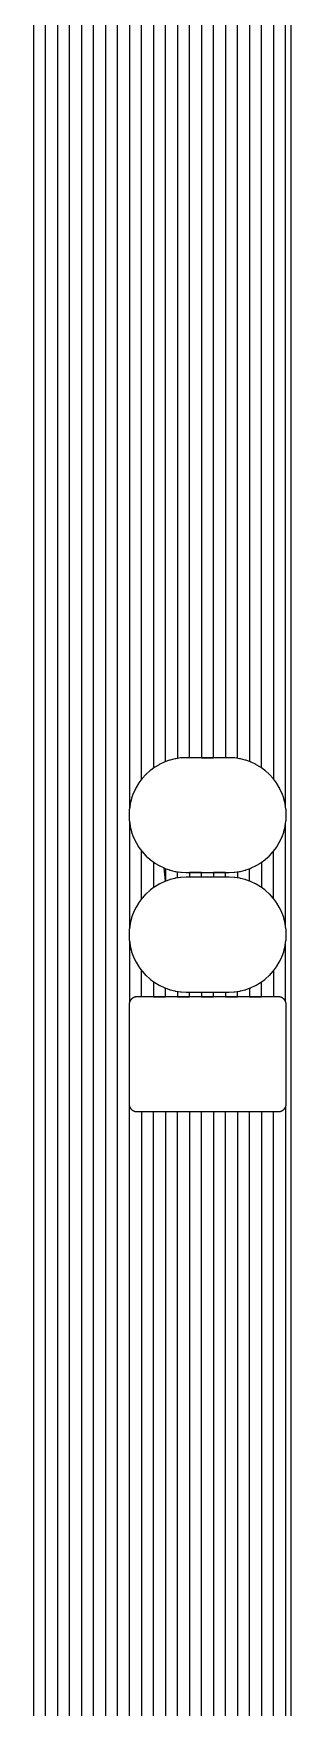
# Model space of a CAD drawing. Header units: metres. Extents: x 141.4 to 191.4, y -114.8 to -61.9.
# Drawn here: x 171.5 to 174.3, y -96.01 to -78.23 of the extents above; entities that cross this region are included whole.
import ezdxf

# ---------------------------------------------------------------- set-up
doc = ezdxf.new("R2010")
doc.units = ezdxf.units.M

msp = doc.modelspace()

# ---------------------------------------------------------------- linework, layer by layer
for points in [[(171.499, -61.907), (171.499, -98.908), (171.627, -98.908), (171.627, -61.907), (171.754, -61.907), (171.754, -98.908), (171.882, -98.908), (171.882, -61.907), (172.009, -61.907), (172.009, -98.908), (172.137, -98.908), (172.137, -61.907), (172.264, -61.907), (172.264, -98.908), (172.392, -98.908), (172.392, -61.907), (172.519, -61.907), (172.519, -86.462)], [(172.647, -86.155), (172.647, -61.907), (172.774, -61.907), (172.774, -86.035)], [(172.902, -85.966), (172.902, -61.907), (173.029, -61.907), (173.029, -85.932)], [(173.157, -85.924), (173.157, -61.907), (173.284, -61.907), (173.284, -85.924), (173.412, -85.924), (173.412, -61.907), (173.539, -61.907), (173.539, -85.924)], [(173.667, -85.931), (173.667, -61.907), (173.794, -61.907), (173.794, -85.965)], [(173.922, -86.032), (173.922, -61.907), (174.049, -61.907), (174.049, -86.15)], [(174.177, -86.439), (174.177, -61.907), (174.304, -61.907), (174.304, -61.941)], [(174.232, -62.034), (174.232, -98.908)], [(172.902, -87.101), (172.902, -87.236), (172.887, -87.095), (172.889, -87.096), (172.891, -87.097), (172.893, -87.098), (172.895, -87.099), (172.943, -87.116), (172.945, -87.117), (172.947, -87.117), (172.949, -87.118), (172.951, -87.118), (173.001, -87.131), (173.003, -87.131), (173.005, -87.132), (173.008, -87.132), (173.01, -87.132), (173.061, -87.14), (173.063, -87.14), (173.065, -87.141), (173.067, -87.141), (173.069, -87.141), (173.12, -87.143), (173.122, -87.143), (173.125, -87.143), (173.574, -87.143), (173.577, -87.143), (173.579, -87.143), (173.63, -87.141), (173.632, -87.141), (173.634, -87.141), (173.636, -87.14), (173.638, -87.14), (173.689, -87.132), (173.691, -87.132), (173.694, -87.132), (173.696, -87.131), (173.698, -87.131), (173.748, -87.118), (173.75, -87.118), (173.752, -87.117), (173.754, -87.117), (173.756, -87.116), (173.804, -87.099), (173.806, -87.098), (173.808, -87.097), (173.81, -87.096), (173.812, -87.095), (173.858, -87.073), (173.86, -87.072), (173.862, -87.071), (173.864, -87.07), (173.866, -87.069), (173.91, -87.043), (173.912, -87.042), (173.913, -87.041), (173.915, -87.04), (173.917, -87.038), (173.958, -87.008), (173.96, -87.006), (173.961, -87.005), (173.963, -87.004), (173.965, -87.002), (174.003, -86.968), (174.004, -86.966), (174.006, -86.965), (174.007, -86.963), (174.009, -86.962), (174.043, -86.924), (174.045, -86.922), (174.046, -86.92), (174.047, -86.919), (174.049, -86.917), (174.079, -86.876), (174.081, -86.874), (174.082, -86.872), (174.083, -86.871), (174.084, -86.869), (174.11, -86.825), (174.111, -86.823), (174.112, -86.821), (174.113, -86.819), (174.114, -86.817), (174.136, -86.771), (174.137, -86.769), (174.138, -86.767), (174.139, -86.765), (174.14, -86.763), (174.157, -86.715), (174.158, -86.713), (174.158, -86.711), (174.159, -86.709), (174.159, -86.707), (174.172, -86.657), (174.172, -86.655), (174.173, -86.653), (174.173, -86.65), (174.173, -86.648), (174.181, -86.597), (174.181, -86.595), (174.182, -86.593), (174.182, -86.591), (174.182, -86.589), (174.184, -86.538), (174.184, -86.536), (174.184, -86.534), (174.184, -86.531), (174.184, -86.529), (174.182, -86.478), (174.182, -86.476), (174.182, -86.474), (174.181, -86.472), (174.181, -86.47), (174.173, -86.419), (174.173, -86.417), (174.173, -86.414), (174.172, -86.412), (174.172, -86.41), (174.159, -86.36), (174.159, -86.358), (174.158, -86.356), (174.158, -86.354), (174.157, -86.352), (174.14, -86.304), (174.139, -86.302), (174.138, -86.3), (174.137, -86.298), (174.136, -86.296), (174.114, -86.25), (174.113, -86.248), (174.112, -86.246), (174.111, -86.244), (174.11, -86.242), (174.084, -86.198), (174.083, -86.196), (174.082, -86.195), (174.081, -86.193), (174.079, -86.191), (174.049, -86.15), (174.047, -86.148), (174.046, -86.147), (174.045, -86.145), (174.043, -86.143), (174.009, -86.105), (174.007, -86.104), (174.006, -86.102), (174.004, -86.101), (174.003, -86.099), (173.965, -86.065), (173.963, -86.063), (173.961, -86.062), (173.96, -86.061), (173.958, -86.059), (173.917, -86.029), (173.915, -86.027), (173.913, -86.026), (173.912, -86.025), (173.91, -86.024), (173.866, -85.998), (173.864, -85.997), (173.862, -85.996), (173.86, -85.995), (173.858, -85.994), (173.812, -85.972), (173.81, -85.971), (173.808, -85.97), (173.806, -85.969), (173.804, -85.968), (173.756, -85.951), (173.754, -85.95), (173.752, -85.95), (173.75, -85.949), (173.748, -85.949), (173.698, -85.936), (173.696, -85.936), (173.694, -85.935), (173.691, -85.935), (173.689, -85.935), (173.638, -85.927), (173.636, -85.927), (173.634, -85.926), (173.632, -85.926), (173.63, -85.926), (173.579, -85.924), (173.577, -85.924), (173.574, -85.924), (173.125, -85.924), (173.122, -85.924), (173.12, -85.924), (173.069, -85.926), (173.067, -85.926), (173.065, -85.926), (173.063, -85.927), (173.061, -85.927), (173.01, -85.935), (173.008, -85.935), (173.005, -85.935), (173.003, -85.936), (173.001, -85.936), (172.951, -85.949), (172.949, -85.949), (172.947, -85.95), (172.945, -85.95), (172.943, -85.951), (172.895, -85.968), (172.893, -85.969), (172.891, -85.97), (172.889, -85.971), (172.887, -85.972), (172.841, -85.994), (172.839, -85.995), (172.837, -85.996), (172.835, -85.997), (172.833, -85.998), (172.789, -86.024), (172.787, -86.025), (172.786, -86.026), (172.784, -86.027), (172.782, -86.029), (172.741, -86.059), (172.739, -86.061), (172.738, -86.062), (172.736, -86.063), (172.734, -86.065), (172.696, -86.099), (172.695, -86.101), (172.693, -86.102), (172.692, -86.104), (172.69, -86.105), (172.656, -86.143), (172.654, -86.145), (172.653, -86.147), (172.652, -86.148), (172.65, -86.15), (172.62, -86.191), (172.618, -86.193), (172.617, -86.195), (172.616, -86.196), (172.615, -86.198), (172.589, -86.242), (172.588, -86.244), (172.587, -86.246), (172.586, -86.248), (172.585, -86.25), (172.563, -86.296), (172.562, -86.298), (172.561, -86.3), (172.56, -86.302), (172.559, -86.304), (172.542, -86.352), (172.541, -86.354), (172.541, -86.356), (172.54, -86.358), (172.54, -86.36), (172.527, -86.41), (172.527, -86.412), (172.526, -86.414), (172.526, -86.417), (172.526, -86.419), (172.518, -86.47), (172.518, -86.472), (172.517, -86.474), (172.517, -86.476), (172.517, -86.478), (172.515, -86.529), (172.515, -86.531), (172.515, -86.534), (172.515, -86.536), (172.515, -86.538), (172.517, -86.589), (172.517, -86.591), (172.517, -86.593), (172.518, -86.595), (172.518, -86.597), (172.526, -86.648), (172.526, -86.65), (172.526, -86.653), (172.527, -86.655), (172.527, -86.657), (172.54, -86.707), (172.54, -86.709), (172.541, -86.711), (172.541, -86.713), (172.542, -86.715), (172.559, -86.763), (172.56, -86.765), (172.561, -86.767), (172.562, -86.769), (172.563, -86.771), (172.585, -86.817), (172.586, -86.819), (172.587, -86.821), (172.588, -86.823), (172.589, -86.825), (172.615, -86.869), (172.616, -86.871), (172.617, -86.872), (172.618, -86.874), (172.62, -86.876), (172.65, -86.917), (172.652, -86.919), (172.653, -86.92), (172.654, -86.922), (172.656, -86.924), (172.69, -86.962), (172.692, -86.963), (172.693, -86.965), (172.695, -86.966), (172.696, -86.968), (172.734, -87.002), (172.736, -87.004), (172.738, -87.005), (172.739, -87.006), (172.741, -87.008), (172.782, -87.038), (172.784, -87.04), (172.786, -87.041), (172.787, -87.042), (172.789, -87.043), (172.833, -87.069), (172.835, -87.07), (172.837, -87.071), (172.839, -87.072), (172.841, -87.073), (172.887, -87.095)], [(172.519, -86.605), (172.519, -87.732)], [(174.177, -87.709), (174.177, -86.628)], [(172.647, -87.425), (172.647, -86.912)], [(174.049, -87.42), (174.049, -86.917)], [(172.774, -87.032), (172.774, -87.305)], [(173.794, -87.235), (173.794, -87.102)], [(173.922, -87.035), (173.922, -87.302)], [(172.887, -88.365), (172.889, -88.366), (172.891, -88.367), (172.893, -88.368), (172.895, -88.369), (172.943, -88.386), (172.945, -88.387), (172.947, -88.387), (172.949, -88.388), (172.951, -88.388), (173.001, -88.401), (173.003, -88.401), (173.005, -88.402), (173.008, -88.402), (173.01, -88.402), (173.061, -88.41), (173.063, -88.41), (173.065, -88.411), (173.067, -88.411), (173.069, -88.411), (173.12, -88.413), (173.122, -88.413), (173.125, -88.413), (173.574, -88.413), (173.577, -88.413), (173.579, -88.413), (173.63, -88.411), (173.632, -88.411), (173.634, -88.411), (173.636, -88.41), (173.638, -88.41), (173.689, -88.402), (173.691, -88.402), (173.694, -88.402), (173.696, -88.401), (173.698, -88.401), (173.748, -88.388), (173.75, -88.388), (173.752, -88.387), (173.754, -88.387), (173.756, -88.386), (173.804, -88.369), (173.806, -88.368), (173.808, -88.367), (173.81, -88.366), (173.812, -88.365), (173.858, -88.343), (173.86, -88.342), (173.862, -88.341), (173.864, -88.34), (173.866, -88.339), (173.91, -88.313), (173.912, -88.312), (173.913, -88.311), (173.915, -88.31), (173.917, -88.308), (173.958, -88.278), (173.96, -88.276), (173.961, -88.275), (173.963, -88.274), (173.965, -88.272), (174.003, -88.238), (174.004, -88.236), (174.006, -88.235), (174.007, -88.233), (174.009, -88.232), (174.043, -88.194), (174.045, -88.192), (174.046, -88.19), (174.047, -88.189), (174.049, -88.187), (174.079, -88.146), (174.081, -88.144), (174.082, -88.142), (174.083, -88.141), (174.084, -88.139), (174.11, -88.095), (174.111, -88.093), (174.112, -88.091), (174.113, -88.089), (174.114, -88.087), (174.136, -88.041), (174.137, -88.039), (174.138, -88.037), (174.139, -88.035), (174.14, -88.033), (174.157, -87.985), (174.158, -87.983), (174.158, -87.981), (174.159, -87.979), (174.159, -87.977), (174.172, -87.927), (174.172, -87.925), (174.173, -87.923), (174.173, -87.92), (174.173, -87.918), (174.181, -87.867), (174.181, -87.865), (174.182, -87.863), (174.182, -87.861), (174.182, -87.859), (174.184, -87.808), (174.184, -87.806), (174.184, -87.804), (174.184, -87.801), (174.184, -87.799), (174.182, -87.748), (174.182, -87.746), (174.182, -87.744), (174.181, -87.742), (174.181, -87.74), (174.173, -87.689), (174.173, -87.687), (174.173, -87.684), (174.172, -87.682), (174.172, -87.68), (174.159, -87.63), (174.159, -87.628), (174.158, -87.626), (174.158, -87.624), (174.157, -87.622), (174.14, -87.574), (174.139, -87.572), (174.138, -87.57), (174.137, -87.568), (174.136, -87.566), (174.114, -87.52), (174.113, -87.518), (174.112, -87.516), (174.111, -87.514), (174.11, -87.512), (174.084, -87.468), (174.083, -87.466), (174.082, -87.465), (174.081, -87.463), (174.079, -87.461), (174.049, -87.42), (174.047, -87.418), (174.046, -87.417), (174.045, -87.415), (174.043, -87.413), (174.009, -87.375), (174.007, -87.374), (174.006, -87.372), (174.004, -87.371), (174.003, -87.369), (173.965, -87.335), (173.963, -87.333), (173.961, -87.332), (173.96, -87.331), (173.958, -87.329), (173.917, -87.299), (173.915, -87.297), (173.913, -87.296), (173.912, -87.295), (173.91, -87.294), (173.866, -87.268), (173.864, -87.267), (173.862, -87.266), (173.86, -87.265), (173.858, -87.264), (173.812, -87.242), (173.81, -87.241), (173.808, -87.24), (173.806, -87.239), (173.804, -87.238), (173.756, -87.221), (173.754, -87.22), (173.752, -87.22), (173.75, -87.219), (173.748, -87.219), (173.698, -87.206), (173.696, -87.206), (173.694, -87.205), (173.691, -87.205), (173.689, -87.205), (173.638, -87.197), (173.636, -87.197), (173.634, -87.196), (173.632, -87.196), (173.63, -87.196), (173.579, -87.194), (173.577, -87.194), (173.574, -87.194), (173.125, -87.194), (173.122, -87.194), (173.12, -87.194), (173.069, -87.196), (173.067, -87.196), (173.065, -87.196), (173.063, -87.197), (173.061, -87.197), (173.01, -87.205), (173.008, -87.205), (173.005, -87.205), (173.003, -87.206), (173.001, -87.206), (172.951, -87.219), (172.949, -87.219), (172.947, -87.22), (172.945, -87.22), (172.943, -87.221), (172.895, -87.238), (172.893, -87.239), (172.891, -87.24), (172.889, -87.241), (172.887, -87.242), (172.841, -87.264), (172.839, -87.265), (172.837, -87.266), (172.835, -87.267), (172.833, -87.268), (172.789, -87.294), (172.787, -87.295), (172.786, -87.296), (172.784, -87.297), (172.782, -87.299), (172.741, -87.329), (172.739, -87.331), (172.738, -87.332), (172.736, -87.333), (172.734, -87.335), (172.696, -87.369), (172.695, -87.371), (172.693, -87.372), (172.692, -87.374), (172.69, -87.375), (172.656, -87.413), (172.654, -87.415), (172.653, -87.417), (172.652, -87.418), (172.65, -87.42), (172.62, -87.461), (172.618, -87.463), (172.617, -87.465), (172.616, -87.466), (172.615, -87.468), (172.589, -87.512), (172.588, -87.514), (172.587, -87.516), (172.586, -87.518), (172.585, -87.52), (172.563, -87.566), (172.562, -87.568), (172.561, -87.57), (172.56, -87.572), (172.559, -87.574), (172.542, -87.622), (172.541, -87.624), (172.541, -87.626), (172.54, -87.628), (172.54, -87.63), (172.527, -87.68), (172.527, -87.682), (172.526, -87.684), (172.526, -87.687), (172.526, -87.689), (172.518, -87.74), (172.518, -87.742), (172.517, -87.744), (172.517, -87.746), (172.517, -87.748), (172.515, -87.799), (172.515, -87.801), (172.515, -87.804), (172.515, -87.806), (172.515, -87.808), (172.517, -87.859), (172.517, -87.861), (172.517, -87.863), (172.518, -87.865), (172.518, -87.867), (172.526, -87.918), (172.526, -87.92), (172.526, -87.923), (172.527, -87.925), (172.527, -87.927), (172.54, -87.977), (172.54, -87.979), (172.541, -87.981), (172.541, -87.983), (172.542, -87.985), (172.559, -88.033), (172.56, -88.035), (172.561, -88.037), (172.562, -88.039), (172.563, -88.041), (172.585, -88.087), (172.586, -88.089), (172.587, -88.091), (172.588, -88.093), (172.589, -88.095), (172.615, -88.139), (172.616, -88.141), (172.617, -88.142), (172.618, -88.144), (172.62, -88.146), (172.65, -88.187), (172.652, -88.189), (172.653, -88.19), (172.654, -88.192), (172.656, -88.194), (172.69, -88.232), (172.692, -88.233), (172.693, -88.235), (172.695, -88.236), (172.696, -88.238), (172.734, -88.272), (172.736, -88.274), (172.738, -88.275), (172.739, -88.276), (172.741, -88.278), (172.782, -88.308), (172.784, -88.31), (172.786, -88.311), (172.787, -88.312), (172.789, -88.313), (172.833, -88.339), (172.835, -88.34), (172.837, -88.341), (172.839, -88.342), (172.841, -88.343), (172.887, -88.365)], [(173.029, -87.202), (173.029, -87.135)], [(173.539, -87.194), (173.539, -87.143), (173.412, -87.143), (173.412, -87.194), (173.284, -87.194), (173.284, -87.143), (173.157, -87.143), (173.157, -87.194)], [(173.667, -87.136), (173.667, -87.201)], [(172.519, -87.875), (172.519, -88.521)], [(174.177, -88.513), (174.177, -87.898)], [(172.647, -88.464), (172.647, -88.182)], [(174.049, -88.187), (174.049, -88.464)], [(172.774, -88.302), (172.774, -88.464), (172.902, -88.464), (172.902, -88.371)], [(173.794, -88.372), (173.794, -88.464), (173.922, -88.464), (173.922, -88.305)], [(172.515, -89.598), (172.515, -89.601), (172.515, -89.603), (172.515, -89.605), (172.515, -89.607), (172.515, -89.609), (172.515, -89.611), (172.516, -89.613), (172.516, -89.615), (172.517, -89.617), (172.517, -89.619), (172.518, -89.621), (172.518, -89.623), (172.519, -89.625), (172.519, -89.627), (172.52, -89.629), (172.521, -89.631), (172.522, -89.633), (172.523, -89.635), (172.524, -89.637), (172.525, -89.639), (172.526, -89.64), (172.527, -89.642), (172.528, -89.644), (172.529, -89.646), (172.53, -89.647), (172.531, -89.649), (172.532, -89.651), (172.534, -89.652), (172.535, -89.654), (172.537, -89.656), (172.538, -89.657), (172.539, -89.659), (172.541, -89.66), (172.542, -89.661), (172.544, -89.663), (172.546, -89.664), (172.547, -89.666), (172.549, -89.667), (172.551, -89.668), (172.552, -89.669), (172.554, -89.67), (172.556, -89.671), (172.558, -89.672), (172.559, -89.673), (172.561, -89.674), (172.563, -89.675), (172.565, -89.676), (172.567, -89.677), (172.569, -89.678), (172.571, -89.679), (172.573, -89.679), (172.575, -89.68), (172.577, -89.68), (172.579, -89.681), (172.581, -89.681), (172.583, -89.682), (172.585, -89.682), (172.587, -89.683), (172.589, -89.683), (172.591, -89.683), (172.593, -89.683), (172.595, -89.683), (172.597, -89.683), (172.6, -89.683), (174.099, -89.683), (174.102, -89.683), (174.104, -89.683), (174.106, -89.683), (174.108, -89.683), (174.11, -89.683), (174.112, -89.683), (174.114, -89.682), (174.116, -89.682), (174.118, -89.681), (174.12, -89.681), (174.122, -89.68), (174.124, -89.68), (174.126, -89.679), (174.128, -89.679), (174.13, -89.678), (174.132, -89.677), (174.134, -89.676), (174.136, -89.675), (174.138, -89.674), (174.14, -89.673), (174.141, -89.672), (174.143, -89.671), (174.145, -89.67), (174.147, -89.669), (174.148, -89.668), (174.15, -89.667), (174.152, -89.666), (174.153, -89.664), (174.155, -89.663), (174.157, -89.661), (174.158, -89.66), (174.16, -89.659), (174.161, -89.657), (174.162, -89.656), (174.164, -89.654), (174.165, -89.652), (174.167, -89.651), (174.168, -89.649), (174.169, -89.647), (174.17, -89.646), (174.171, -89.644), (174.172, -89.642), (174.173, -89.64), (174.174, -89.639), (174.175, -89.637), (174.176, -89.635), (174.177, -89.633), (174.178, -89.631), (174.179, -89.629), (174.18, -89.627), (174.18, -89.625), (174.181, -89.623), (174.181, -89.621), (174.182, -89.619), (174.182, -89.617), (174.183, -89.615), (174.183, -89.613), (174.184, -89.611), (174.184, -89.609), (174.184, -89.607), (174.184, -89.605), (174.184, -89.603), (174.184, -89.601), (174.184, -89.598), (174.184, -88.549), (174.184, -88.546), (174.184, -88.544), (174.184, -88.542), (174.184, -88.54), (174.184, -88.538), (174.184, -88.536), (174.183, -88.534), (174.183, -88.532), (174.182, -88.53), (174.182, -88.528), (174.181, -88.526), (174.181, -88.524), (174.18, -88.522), (174.18, -88.52), (174.179, -88.518), (174.178, -88.516), (174.177, -88.514), (174.176, -88.512), (174.175, -88.51), (174.174, -88.508), (174.173, -88.507), (174.172, -88.505), (174.171, -88.503), (174.17, -88.501), (174.169, -88.5), (174.168, -88.498), (174.167, -88.496), (174.165, -88.495), (174.164, -88.493), (174.162, -88.491), (174.161, -88.49), (174.16, -88.488), (174.158, -88.487), (174.157, -88.486), (174.155, -88.484), (174.153, -88.483), (174.152, -88.481), (174.15, -88.48), (174.148, -88.479), (174.147, -88.478), (174.145, -88.477), (174.143, -88.476), (174.141, -88.475), (174.14, -88.474), (174.138, -88.473), (174.136, -88.472), (174.134, -88.471), (174.132, -88.47), (174.13, -88.469), (174.128, -88.468), (174.126, -88.468), (174.124, -88.467), (174.122, -88.467), (174.12, -88.466), (174.118, -88.466), (174.116, -88.465), (174.114, -88.465), (174.112, -88.464), (174.11, -88.464), (174.108, -88.464), (174.106, -88.464), (174.104, -88.464), (174.102, -88.464), (174.099, -88.464), (172.6, -88.464), (172.597, -88.464), (172.595, -88.464), (172.593, -88.464), (172.591, -88.464), (172.589, -88.464), (172.587, -88.464), (172.585, -88.465), (172.583, -88.465), (172.581, -88.466), (172.579, -88.466), (172.577, -88.467), (172.575, -88.467), (172.573, -88.468), (172.571, -88.468), (172.569, -88.469), (172.567, -88.47), (172.565, -88.471), (172.563, -88.472), (172.561, -88.473), (172.559, -88.474), (172.558, -88.475), (172.556, -88.476), (172.554, -88.477), (172.552, -88.478), (172.551, -88.479), (172.549, -88.48), (172.547, -88.481), (172.546, -88.483), (172.544, -88.484), (172.542, -88.486), (172.541, -88.487), (172.539, -88.488), (172.538, -88.49), (172.537, -88.491), (172.535, -88.493), (172.534, -88.495), (172.532, -88.496), (172.531, -88.498), (172.53, -88.5), (172.529, -88.501), (172.528, -88.503), (172.527, -88.505), (172.526, -88.507), (172.525, -88.508), (172.524, -88.51), (172.523, -88.512), (172.522, -88.514), (172.521, -88.516), (172.52, -88.518), (172.519, -88.52), (172.519, -88.522), (172.518, -88.524), (172.518, -88.526), (172.517, -88.528), (172.517, -88.53), (172.516, -88.532), (172.516, -88.534), (172.515, -88.536), (172.515, -88.538), (172.515, -88.54), (172.515, -88.542), (172.515, -88.544), (172.515, -88.546), (172.515, -88.549), (172.515, -89.598)], [(173.029, -88.405), (173.029, -88.464), (173.157, -88.464), (173.157, -88.413), (173.284, -88.413), (173.284, -88.464), (173.412, -88.464), (173.412, -88.413), (173.539, -88.413), (173.539, -88.464), (173.667, -88.464), (173.667, -88.406)], [(172.519, -98.908), (172.519, -89.626)], [(172.647, -89.683), (172.647, -98.908), (172.774, -98.908), (172.774, -89.683), (172.902, -89.683), (172.902, -98.908), (173.029, -98.908), (173.029, -89.683), (173.157, -89.683), (173.157, -98.908), (173.284, -98.908), (173.284, -89.683), (173.412, -89.683), (173.412, -98.908), (173.539, -98.908), (173.539, -89.683), (173.667, -89.683), (173.667, -98.908), (173.794, -98.908), (173.794, -89.683), (173.922, -89.683), (173.922, -98.908), (174.049, -98.908), (174.049, -89.683)], [(174.177, -89.634), (174.177, -98.908)]]:
    msp.add_lwpolyline(points)

doc.saveas('drawing.dxf')
